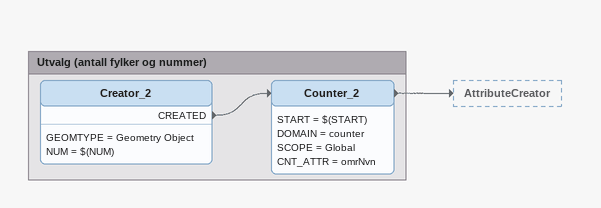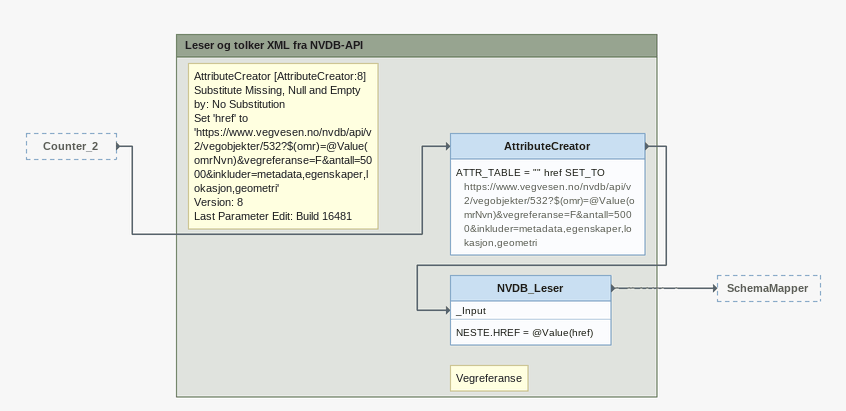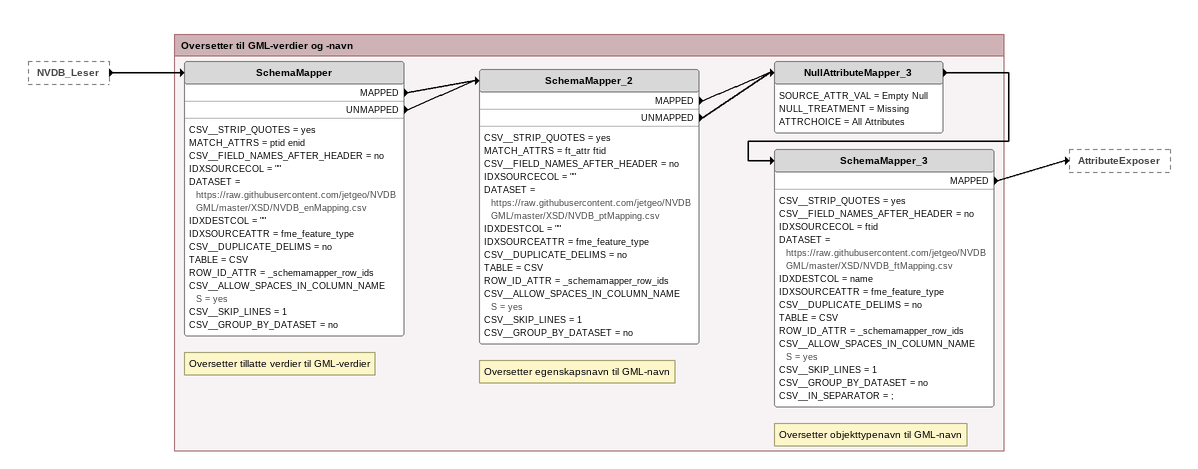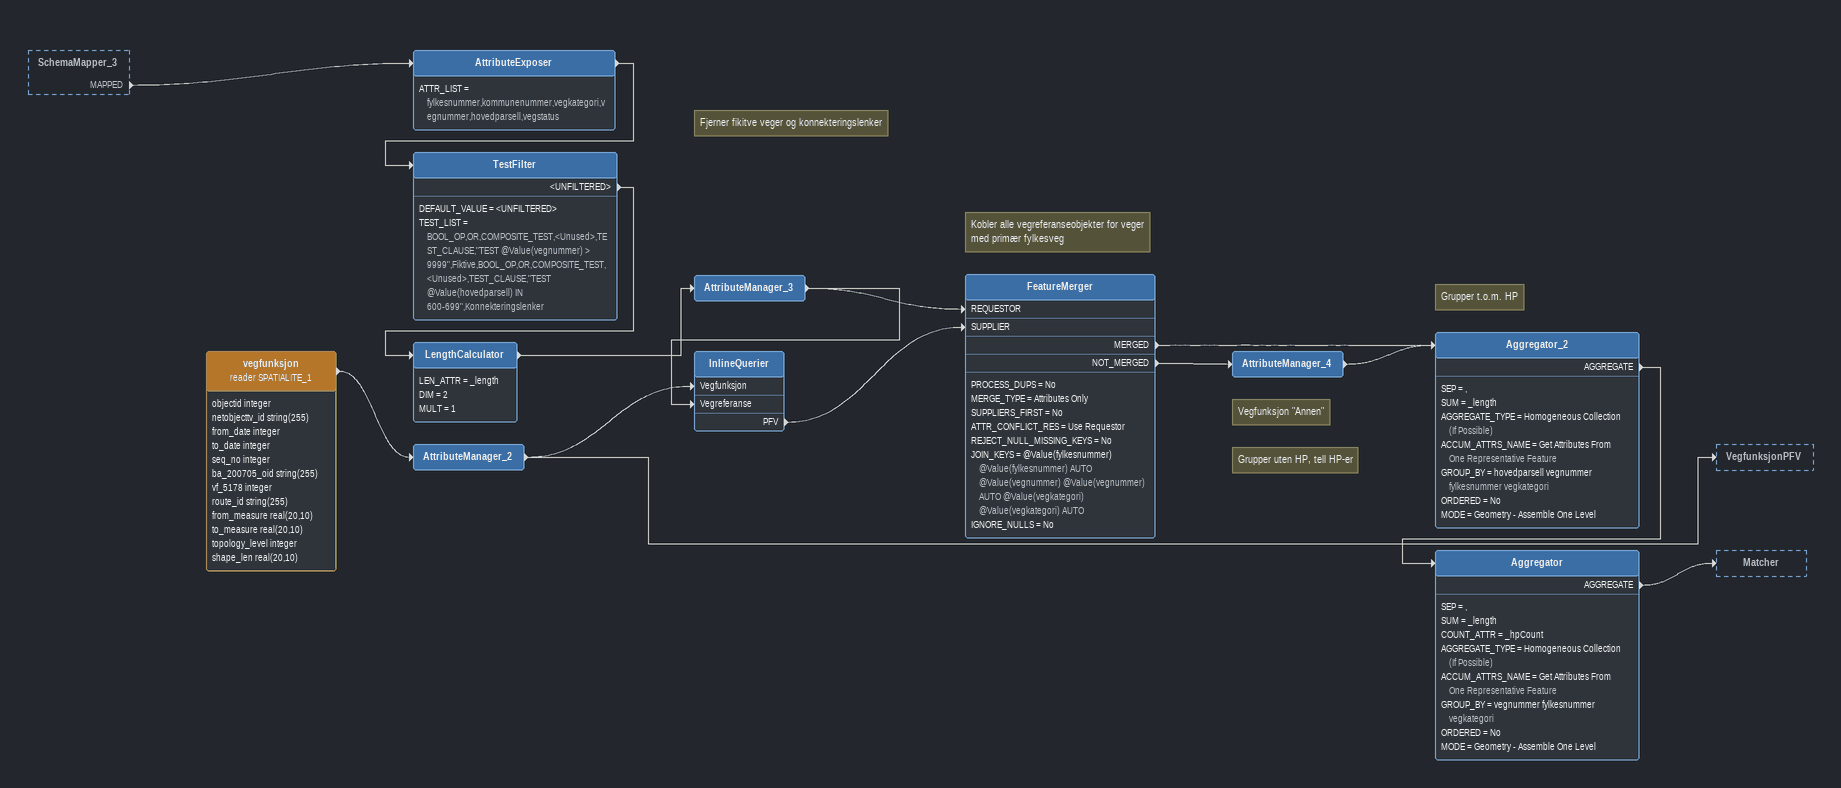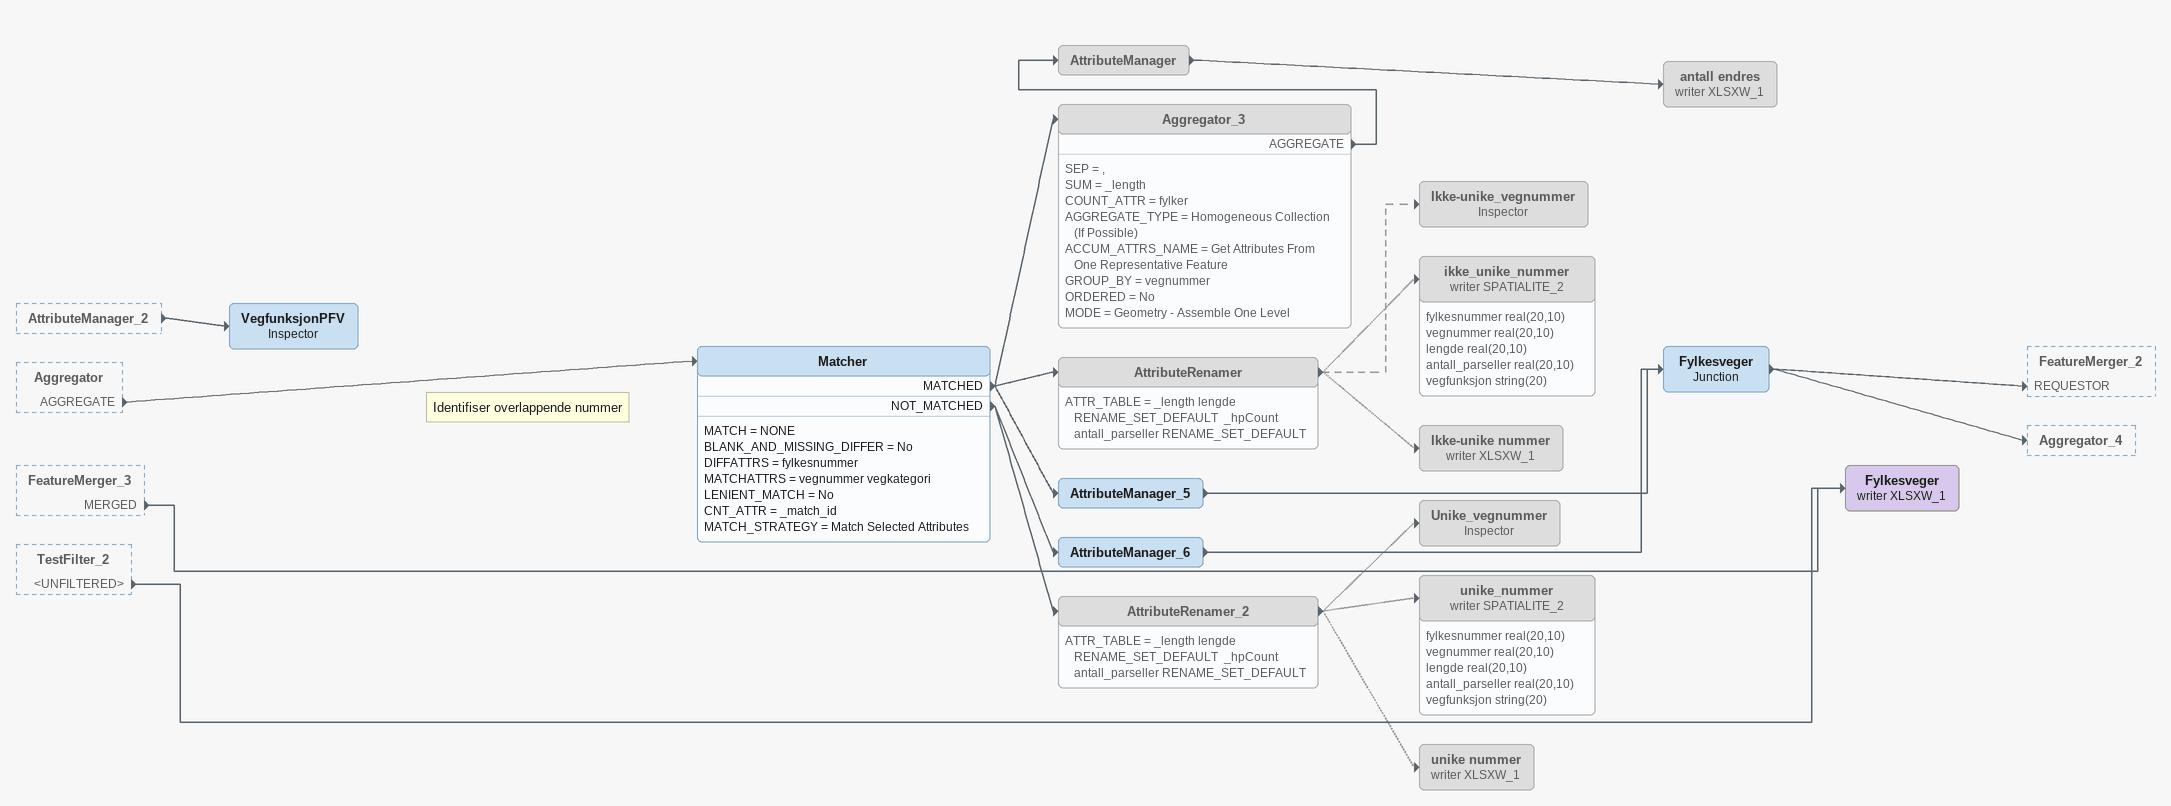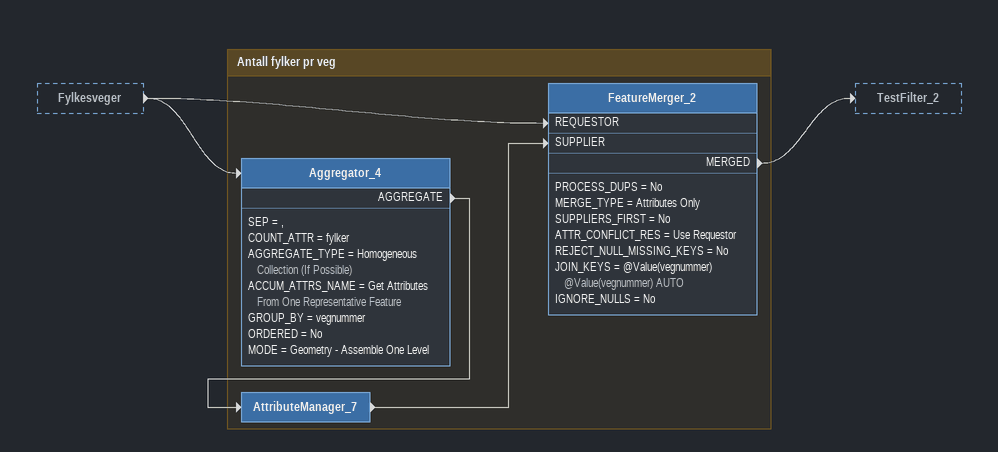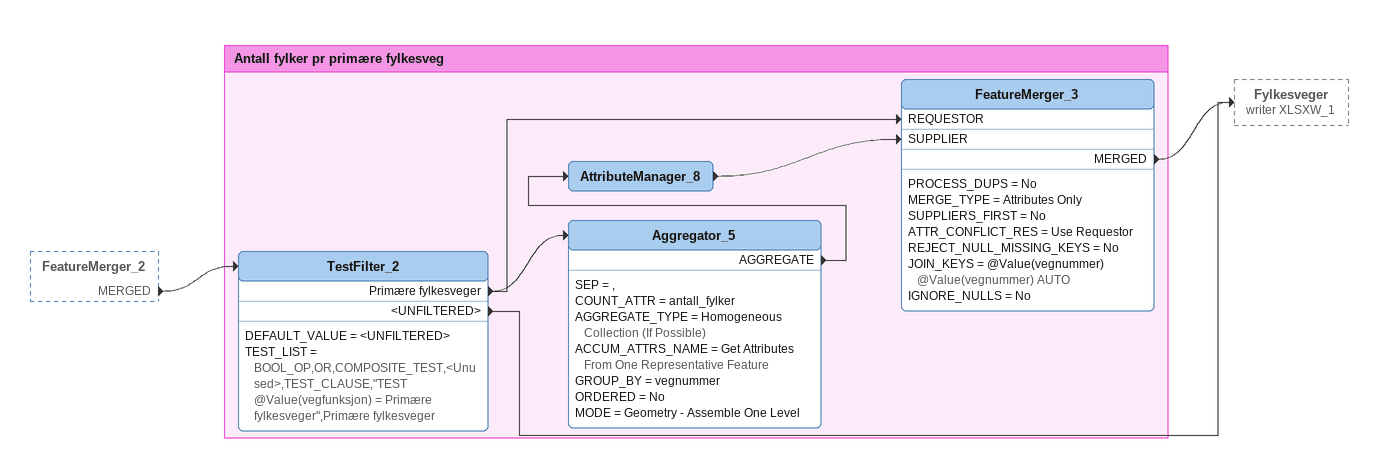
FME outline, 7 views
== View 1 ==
Bookmark: Utvalg (antall fylker og nummer)
Creator_2
    GEOMTYPE = Geometry Object
    NUM = $(NUM)
    CREATED -> Counter_2
Counter_2
    START = $(START)
    DOMAIN = counter
    SCOPE = Global
    CNT_ATTR = omrNvn
    -> AttributeCreator

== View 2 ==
Counter_2 [outside]
    -> AttributeCreator

Bookmark: Leser og tolker XML fra NVDB-API
Note: AttributeCreator [AttributeCreator:8] / Substitute Missing, Null and Empty by: No Substitution / Set 'href' to 'https://www.vegvesen.no/nvdb/api/v2/vegobjekter/532?$(omr)=@Value(omrNvn)&vegreferanse=F&antall=5000&inkluder=metadata,egenskaper,lokasjon,geometri' / Version: 8 / Last Parameter Edit: Build 16481
AttributeCreator
    ATTR_TABLE = "" href SET_TO https://www.vegvesen.no/nvdb/api/v2/vegobjekter/532?$(omr)=@Value(omrNvn)&vegreferanse=F&antall=5000&inkluder=metadata,egenskaper,lokasjon,geometri
    -> NVDB_Leser [_Input]
Note: Vegreferanse
NVDB_Leser
    NESTE.HREF = @Value(href)
    -> SchemaMapper

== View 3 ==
NVDB_Leser [outside]
    -> SchemaMapper

Bookmark: Oversetter til GML-verdier og -navn
Note: Oversetter tillatte verdier til GML-verdier
SchemaMapper
    CSV__STRIP_QUOTES = yes
    MATCH_ATTRS = ptid enid
    CSV__FIELD_NAMES_AFTER_HEADER = no
    IDXSOURCECOL = ""
    DATASET = https://raw.githubusercontent.com/jetgeo/NVDBGML/master/XSD/NVDB_enMapping.csv
    IDXDESTCOL = ""
    IDXSOURCEATTR = fme_feature_type
    CSV__DUPLICATE_DELIMS = no
    TABLE = CSV
    ROW_ID_ATTR = _schemamapper_row_ids
    CSV__ALLOW_SPACES_IN_COLUMN_NAMES = yes
    CSV__SKIP_LINES = 1
    CSV__GROUP_BY_DATASET = no
    MAPPED -> SchemaMapper_2
    UNMAPPED -> SchemaMapper_2
Note: Oversetter egenskapsnavn til GML-navn
SchemaMapper_2
    CSV__STRIP_QUOTES = yes
    MATCH_ATTRS = ft_attr ftid
    CSV__FIELD_NAMES_AFTER_HEADER = no
    IDXSOURCECOL = ""
    DATASET = https://raw.githubusercontent.com/jetgeo/NVDBGML/master/XSD/NVDB_ptMapping.csv
    IDXDESTCOL = ""
    IDXSOURCEATTR = fme_feature_type
    CSV__DUPLICATE_DELIMS = no
    TABLE = CSV
    ROW_ID_ATTR = _schemamapper_row_ids
    CSV__ALLOW_SPACES_IN_COLUMN_NAMES = yes
    CSV__SKIP_LINES = 1
    CSV__GROUP_BY_DATASET = no
    MAPPED -> NullAttributeMapper_3
    UNMAPPED -> NullAttributeMapper_3
NullAttributeMapper_3
    SOURCE_ATTR_VAL = Empty Null
    NULL_TREATMENT = Missing
    ATTRCHOICE = All Attributes
    -> SchemaMapper_3
Note: Oversetter objekttypenavn til GML-navn
SchemaMapper_3
    CSV__STRIP_QUOTES = yes
    CSV__FIELD_NAMES_AFTER_HEADER = no
    IDXSOURCECOL = ftid
    DATASET = https://raw.githubusercontent.com/jetgeo/NVDBGML/master/XSD/NVDB_ftMapping.csv
    IDXDESTCOL = name
    IDXSOURCEATTR = fme_feature_type
    CSV__DUPLICATE_DELIMS = no
    TABLE = CSV
    ROW_ID_ATTR = _schemamapper_row_ids
    CSV__ALLOW_SPACES_IN_COLUMN_NAMES = yes
    CSV__SKIP_LINES = 1
    CSV__GROUP_BY_DATASET = no
    CSV__IN_SEPARATOR = ;
    MAPPED -> AttributeExposer

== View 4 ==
SchemaMapper_3 [outside]
    MAPPED -> AttributeExposer
AttributeExposer
    ATTR_LIST = fylkesnummer,kommunenummer,vegkategori,vegnummer,hovedparsell,vegstatus
    -> TestFilter
Note: Fjerner fikitve veger og konnekteringslenker
TestFilter
    DEFAULT_VALUE = <UNFILTERED>
    TEST_LIST = BOOL_OP,OR,COMPOSITE_TEST,<Unused>,TEST_CLAUSE,"TEST @Value(vegnummer) > 9999",Fiktive,BOOL_OP,OR,COMPOSITE_TEST,<Unused>,TEST_CLAUSE,"TEST @Value(hovedparsell) IN 600-699",Konnekteringslenker
    <UNFILTERED> -> LengthCalculator
LengthCalculator
    LEN_ATTR = _length
    DIM = 2
    MULT = 1
    -> AttributeManager_3
AttributeManager_3
    -> InlineQuerier [Vegreferanse]
    -> FeatureMerger [REQUESTOR]
vegfunksjon (reader SPATIALITE_1)
    attributes: objectid integer, netobjecttv_id string(255), from_date integer, to_date integer, seq_no integer, ba_200705_oid string(255), vf_5178 integer, route_id string(255), from_measure real(20,10), to_measure real(20,10), topology_level integer, shape_len real(20,10)
    -> AttributeManager_2
AttributeManager_2
    -> InlineQuerier [Vegfunksjon]
    -> VegfunksjonPFV
InlineQuerier
    PFV -> FeatureMerger [SUPPLIER]
Note: Kobler alle vegreferanseobjekter for veger med primær fylkesveg
FeatureMerger
    PROCESS_DUPS = No
    MERGE_TYPE = Attributes Only
    SUPPLIERS_FIRST = No
    ATTR_CONFLICT_RES = Use Requestor
    REJECT_NULL_MISSING_KEYS = No
    JOIN_KEYS = @Value(fylkesnummer) @Value(fylkesnummer) AUTO @Value(vegnummer) @Value(vegnummer) AUTO @Value(vegkategori) @Value(vegkategori) AUTO
    IGNORE_NULLS = No
    MERGED -> Aggregator_2
    NOT_MERGED -> AttributeManager_4
Note: Vegfunksjon "Annen"
AttributeManager_4
    -> Aggregator_2
Note: Grupper t.o.m. HP
Aggregator_2
    SEP = ,
    SUM = _length
    AGGREGATE_TYPE = Homogeneous Collection (If Possible)
    ACCUM_ATTRS_NAME = Get Attributes From One Representative Feature
    GROUP_BY = hovedparsell vegnummer fylkesnummer vegkategori
    ORDERED = No
    MODE = Geometry - Assemble One Level
    AGGREGATE -> Aggregator
Note: Grupper uten HP, tell HP-er
Aggregator
    SEP = ,
    SUM = _length
    COUNT_ATTR = _hpCount
    AGGREGATE_TYPE = Homogeneous Collection (If Possible)
    ACCUM_ATTRS_NAME = Get Attributes From One Representative Feature
    GROUP_BY = vegnummer fylkesnummer vegkategori
    ORDERED = No
    MODE = Geometry - Assemble One Level
    AGGREGATE -> Matcher

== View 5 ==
AttributeManager_2 [outside]
    -> VegfunksjonPFV
Aggregator [outside]
    AGGREGATE -> Matcher
FeatureMerger_3 [outside]
    MERGED -> Fylkesveger (writer XLSXW_1)
TestFilter_2 [outside]
    <UNFILTERED> -> Fylkesveger (writer XLSXW_1)
Note: Identifiser overlappende nummer
Matcher
    MATCH = NONE
    BLANK_AND_MISSING_DIFFER = No
    DIFFATTRS = fylkesnummer
    MATCHATTRS = vegnummer vegkategori
    LENIENT_MATCH = No
    CNT_ATTR = _match_id
    MATCH_STRATEGY = Match Selected Attributes
    MATCHED -> AttributeRenamer
    MATCHED -> Aggregator_3
    MATCHED -> AttributeManager_5
    NOT_MATCHED -> AttributeRenamer_2
    NOT_MATCHED -> AttributeManager_6
Aggregator_3 [off]
    SEP = ,
    SUM = _length
    COUNT_ATTR = fylker
    AGGREGATE_TYPE = Homogeneous Collection (If Possible)
    ACCUM_ATTRS_NAME = Get Attributes From One Representative Feature
    GROUP_BY = vegnummer
    ORDERED = No
    MODE = Geometry - Assemble One Level
    AGGREGATE -> AttributeManager
AttributeManager [off]
    -> antall endres (writer XLSXW_1)
antall endres (writer XLSXW_1) [off]
AttributeRenamer [off]
    ATTR_TABLE = _length lengde RENAME_SET_DEFAULT  _hpCount antall_parseller RENAME_SET_DEFAULT
    -> Ikke-unike nummer (writer XLSXW_1) [off]
    -> ikke_unike_nummer (writer SPATIALITE_2) [off]
    -> Ikke-unike_vegnummer [off]
Ikke-unike_vegnummer: Inspector [off]
ikke_unike_nummer (writer SPATIALITE_2) [off]
    attributes: fylkesnummer real(20,10), vegnummer real(20,10), lengde real(20,10), antall_parseller real(20,10), vegfunksjon string(20)
Ikke-unike nummer (writer XLSXW_1) [off]
AttributeManager_5
    -> Fylkesveger
AttributeManager_6
    -> Fylkesveger
Fylkesveger: Junction
    -> FeatureMerger_2 [REQUESTOR]
    -> Aggregator_4
Fylkesveger (writer XLSXW_1)
AttributeRenamer_2 [off]
    ATTR_TABLE = _length lengde RENAME_SET_DEFAULT  _hpCount antall_parseller RENAME_SET_DEFAULT
    -> unike_nummer (writer SPATIALITE_2) [off]
    -> Unike_vegnummer [off]
    -> unike nummer (writer XLSXW_1) [off]
Unike_vegnummer: Inspector [off]
unike_nummer (writer SPATIALITE_2) [off]
    attributes: fylkesnummer real(20,10), vegnummer real(20,10), lengde real(20,10), antall_parseller real(20,10), vegfunksjon string(20)
unike nummer (writer XLSXW_1) [off]
VegfunksjonPFV: Inspector

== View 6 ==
Fylkesveger [outside]
    -> FeatureMerger_2 [REQUESTOR]
    -> Aggregator_4

Bookmark: Antall fylker pr veg
Aggregator_4
    SEP = ,
    COUNT_ATTR = fylker
    AGGREGATE_TYPE = Homogeneous Collection (If Possible)
    ACCUM_ATTRS_NAME = Get Attributes From One Representative Feature
    GROUP_BY = vegnummer
    ORDERED = No
    MODE = Geometry - Assemble One Level
    AGGREGATE -> AttributeManager_7
AttributeManager_7
    -> FeatureMerger_2 [SUPPLIER]
FeatureMerger_2
    PROCESS_DUPS = No
    MERGE_TYPE = Attributes Only
    SUPPLIERS_FIRST = No
    ATTR_CONFLICT_RES = Use Requestor
    REJECT_NULL_MISSING_KEYS = No
    JOIN_KEYS = @Value(vegnummer) @Value(vegnummer) AUTO
    IGNORE_NULLS = No
    MERGED -> TestFilter_2

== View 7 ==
FeatureMerger_2 [outside]
    MERGED -> TestFilter_2

Bookmark: Antall fylker pr primære fylkesveg
TestFilter_2
    DEFAULT_VALUE = <UNFILTERED>
    TEST_LIST = BOOL_OP,OR,COMPOSITE_TEST,<Unused>,TEST_CLAUSE,"TEST @Value(vegfunksjon) = Primære fylkesveger",Primære fylkesveger
    Primære fylkesveger -> Aggregator_5
    Primære fylkesveger -> FeatureMerger_3 [REQUESTOR]
    <UNFILTERED> -> Fylkesveger (writer XLSXW_1)
Aggregator_5
    SEP = ,
    COUNT_ATTR = antall_fylker
    AGGREGATE_TYPE = Homogeneous Collection (If Possible)
    ACCUM_ATTRS_NAME = Get Attributes From One Representative Feature
    GROUP_BY = vegnummer
    ORDERED = No
    MODE = Geometry - Assemble One Level
    AGGREGATE -> AttributeManager_8
AttributeManager_8
    -> FeatureMerger_3 [SUPPLIER]
FeatureMerger_3
    PROCESS_DUPS = No
    MERGE_TYPE = Attributes Only
    SUPPLIERS_FIRST = No
    ATTR_CONFLICT_RES = Use Requestor
    REJECT_NULL_MISSING_KEYS = No
    JOIN_KEYS = @Value(vegnummer) @Value(vegnummer) AUTO
    IGNORE_NULLS = No
    MERGED -> Fylkesveger (writer XLSXW_1)
